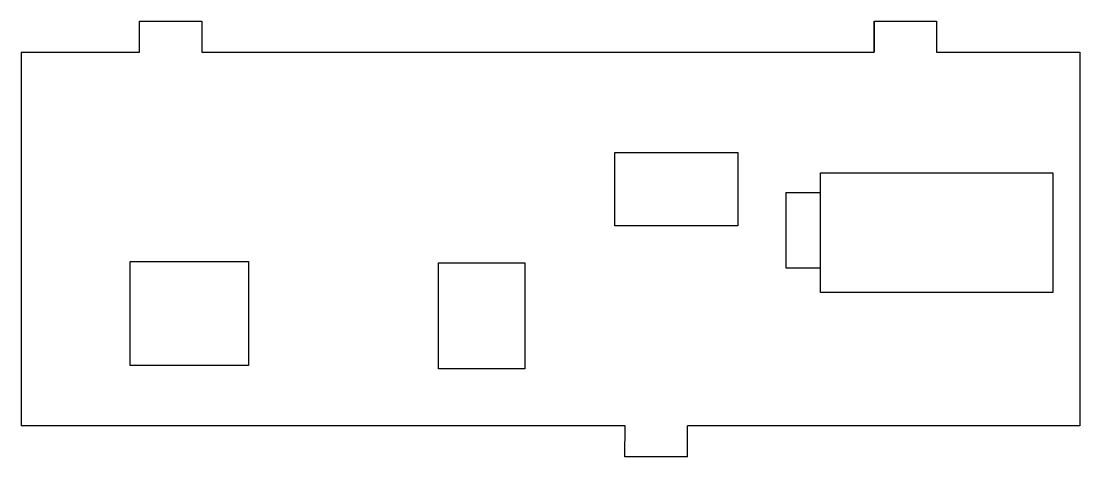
# Model space of a CAD drawing. Header units: centimetres. Extents: x -11.1 to -0.3, y 0 to 4.4.
import ezdxf

# ---------------------------------------------------------------- set-up
doc = ezdxf.new("R2010")
doc.units = ezdxf.units.CM
doc.layers.get('0').update_dxf_attribs({"linetype": 'CONTINUOUS'})

msp = doc.modelspace()

# ---------------------------------------------------------------- linework, layer by layer
for p, q in [((-9.906, 4.394), (-9.906, 4.445)), ((-9.906, 4.445), (-9.27, 4.445)), ((-9.27, 4.445), (-9.271, 4.128)), ((-2.413, 4.445), (-1.78, 4.445)), ((-1.78, 4.445), (-1.778, 4.128)), ((-9.906, 4.128), (-9.906, 4.394)), ((-11.113, 4.128), (-11.113, 0.317)), ((-11.113, 4.128), (-9.906, 4.128)), ((-9.271, 4.128), (-2.413, 4.128)), ((-1.778, 4.128), (-0.318, 4.128)), ((-0.318, 4.128), (-0.318, 0.317)), ((-4.953, 0.317), (-11.113, 0.317)), ((-4.956, 0), (-4.953, 0.317)), ((-0.318, 0.317), (-4.318, 0.317)), ((-4.318, 0), (-4.318, 0.317)), ((-4.318, 0), (-4.956, 0))]:
    msp.add_line(p, q)
for points in [[(-2.413, 4.128), (-2.413, 4.445)], [(-5.06, 3.104), (-3.805, 3.104), (-3.805, 2.357), (-5.06, 2.357)], [(-2.963, 2.896), (-0.593, 2.896), (-0.593, 1.676), (-2.963, 1.676)], [(-2.963, 2.693), (-3.314, 2.693), (-3.314, 1.929), (-2.963, 1.929)], [(-10, 1.994), (-8.796, 1.994), (-8.796, 0.932), (-10, 0.932)], [(-6.856, 1.979), (-5.976, 1.979), (-5.976, 0.899), (-6.856, 0.899)]]:
    msp.add_lwpolyline(points, close=True)

doc.saveas('drawing.dxf')
